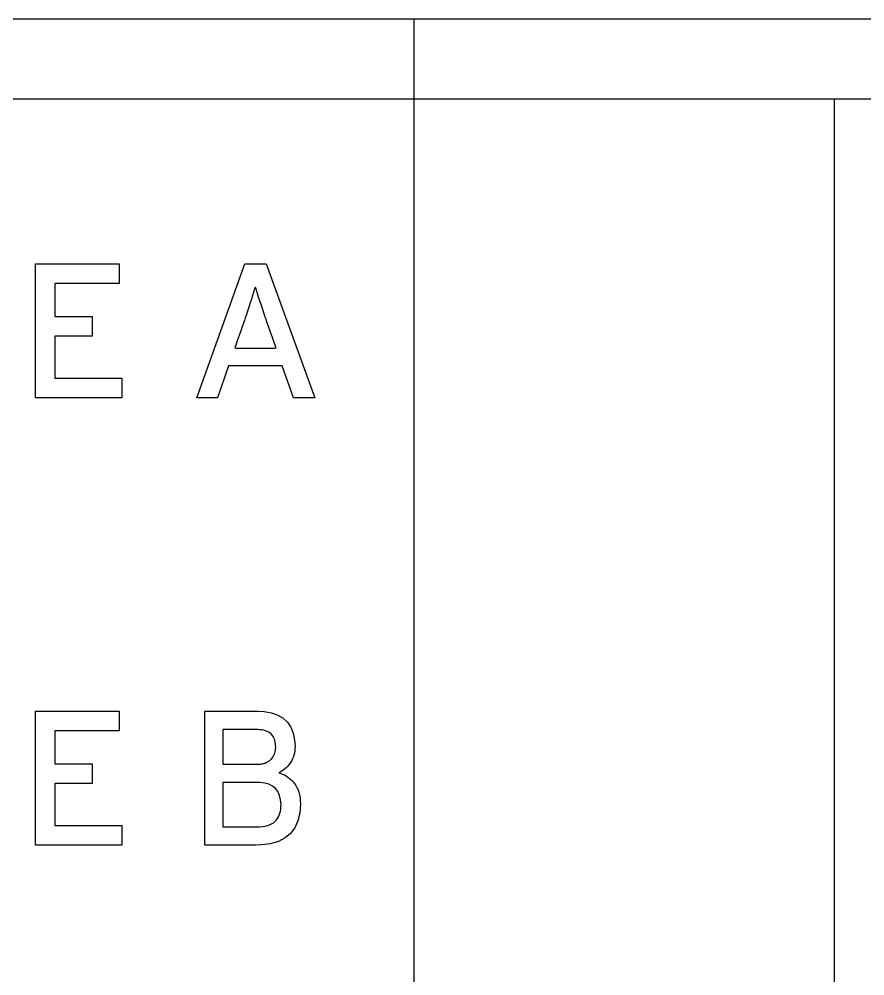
# Model space of a CAD drawing. Extents: x 1 to 47.7, y 0.2 to 35.
# Drawn here: x 23.655 to 24.269, y 10.732 to 11.427 of the extents above; entities that cross this region are included whole.
import ezdxf

# ---------------------------------------------------------------- set-up
doc = ezdxf.new("R2010")
doc.units = 0
doc.header["$MEASUREMENT"] = 0
for name, color, linetype in [('4_1__5U__UP_TO_TWO_IO_BOAR', 7, 'CONTINUOUS'), ('4_2__5U__FRONT_PANEL_W_24_', 7, 'CONTINUOUS'), ('5_1___24__TARGET_LEDS___12', 7, 'CONTINUOUS')]:
    doc.layers.add(name, color=color, linetype=linetype)

msp = doc.modelspace()

# ---------------------------------------------------------------- linework, layer by layer
at = {"layer": '4_1__5U__UP_TO_TWO_IO_BOAR'}
for points in [[(25.35263, 11.36878), (21.57681, 11.36878)], [(24.24675, 11.36878), (24.24675, 8.65629)], [(23.6665, 11.15198), (23.6665, 11.24916), (23.72716, 11.24916), (23.72716, 11.23505), (23.6806, 11.23505), (23.6806, 11.21091), (23.70764, 11.21091), (23.70764, 11.1968), (23.6806, 11.1968), (23.6806, 11.16608), (23.72919, 11.16608), (23.72919, 11.15198), (23.6665, 11.15198)], [(23.85388, 11.15198), (23.84574, 11.17504), (23.80681, 11.17504), (23.79874, 11.15198), (23.78362, 11.15198), (23.81861, 11.24916), (23.83407, 11.24916), (23.86947, 11.15198), (23.85388, 11.15198)], [(23.6665, 10.827), (23.6665, 10.92418), (23.72716, 10.92418), (23.72716, 10.91007), (23.6806, 10.91007), (23.6806, 10.88593), (23.70764, 10.88593), (23.70764, 10.87183), (23.6806, 10.87183), (23.6806, 10.84111), (23.72919, 10.84111), (23.72919, 10.827), (23.6665, 10.827)]]:
    msp.add_lwpolyline(points, dxfattribs=at)
for points in [[(23.83346, 11.21044), (23.83238, 11.21363), (23.83135, 11.2167), (23.83037, 11.21963), (23.82945, 11.22244), (23.82858, 11.22512), (23.82776, 11.22767), (23.82699, 11.23008), (23.82627, 11.23237), (23.82563, 11.23104), (23.82493, 11.22868), (23.82418, 11.22619), (23.82336, 11.22356), (23.82248, 11.22079), (23.82154, 11.21787), (23.82053, 11.21482), (23.81946, 11.21162), (23.8189, 11.20996), (23.81825, 11.20809), (23.81718, 11.20501), (23.81586, 11.2012), (23.81445, 11.19715), (23.81312, 11.19335), (23.81205, 11.19027), (23.8114, 11.1884), (23.81149, 11.18806), (23.81361, 11.18806), (23.81749, 11.18806), (23.82247, 11.18806), (23.82792, 11.18806), (23.83316, 11.18806), (23.83756, 11.18806), (23.84046, 11.18806), (23.84125, 11.1881), (23.84081, 11.18935), (23.83988, 11.19202), (23.83863, 11.19562), (23.83722, 11.19966), (23.83583, 11.20364), (23.83463, 11.20709), (23.83378, 11.20952)], [(23.85898, 10.85681), (23.85846, 10.85025), (23.85708, 10.8445), (23.85484, 10.83957), (23.85174, 10.83545), (23.84779, 10.83215), (23.84298, 10.82966), (23.8373, 10.82799), (23.83077, 10.82712), (23.82648, 10.827), (23.82394, 10.827), (23.81936, 10.827), (23.81348, 10.827), (23.80699, 10.827), (23.80062, 10.827), (23.79509, 10.827), (23.79112, 10.827), (23.78941, 10.827), (23.78939, 10.82993), (23.78939, 10.83912), (23.78939, 10.85276), (23.78939, 10.86898), (23.78939, 10.88593), (23.78939, 10.90174), (23.78939, 10.91455), (23.78939, 10.9225), (23.78956, 10.92418), (23.79191, 10.92418), (23.79645, 10.92418), (23.80243, 10.92418), (23.80911, 10.92418), (23.81574, 10.92418), (23.8216, 10.92418), (23.82593, 10.92418), (23.82799, 10.92418), (23.83265, 10.92395), (23.83792, 10.92304), (23.84248, 10.92146), (23.84634, 10.91919), (23.8495, 10.91624), (23.85196, 10.91261), (23.85371, 10.90829), (23.85476, 10.9033), (23.85509, 10.89856), (23.85502, 10.89691), (23.85486, 10.89533), (23.85462, 10.89382), (23.85428, 10.89237), (23.85384, 10.89099), (23.85332, 10.88967), (23.85271, 10.88842), (23.852, 10.88725), (23.85122, 10.88614), (23.85039, 10.88509), (23.8495, 10.88411), (23.84855, 10.88318), (23.84755, 10.8823), (23.84649, 10.88149), (23.84537, 10.88073), (23.84419, 10.88003), (23.84325, 10.87943), (23.84463, 10.87904), (23.84598, 10.87854), (23.8473, 10.87793), (23.84859, 10.87719), (23.84985, 10.87635), (23.85109, 10.87539), (23.8523, 10.87431), (23.85348, 10.87311), (23.8546, 10.8718), (23.8556, 10.87037), (23.85647, 10.86881), (23.85721, 10.86713), (23.85782, 10.86532), (23.85831, 10.86338), (23.85866, 10.86132), (23.85889, 10.85913)], [(23.841, 10.89814), (23.84096, 10.89941), (23.84084, 10.90062), (23.84064, 10.90179), (23.84037, 10.9029), (23.84002, 10.90397), (23.83959, 10.90498), (23.83908, 10.90594), (23.8385, 10.90686), (23.83778, 10.90769), (23.83692, 10.90841), (23.83595, 10.90904), (23.83488, 10.90958), (23.8337, 10.91003), (23.83242, 10.91038), (23.83103, 10.91064), (23.82953, 10.91081), (23.82794, 10.91089), (23.82697, 10.91089), (23.8244, 10.91089), (23.82071, 10.91089), (23.81641, 10.91089), (23.81199, 10.91089), (23.80794, 10.91089), (23.80475, 10.91089), (23.80292, 10.91089), (23.80267, 10.91064), (23.80267, 10.90881), (23.80267, 10.90564), (23.80267, 10.9016), (23.80267, 10.8972), (23.80267, 10.89292), (23.80267, 10.88925), (23.80267, 10.88669), (23.80267, 10.88573), (23.80363, 10.88573), (23.80621, 10.88573), (23.80989, 10.88573), (23.81419, 10.88573), (23.81861, 10.88573), (23.82266, 10.88573), (23.82585, 10.88573), (23.82768, 10.88573), (23.82836, 10.88573), (23.82917, 10.88576), (23.82996, 10.88583), (23.83071, 10.88592), (23.83143, 10.88605), (23.83211, 10.88621), (23.83277, 10.8864), (23.83338, 10.88662), (23.83397, 10.88688), (23.83453, 10.88714), (23.83507, 10.88742), (23.83559, 10.88772), (23.83608, 10.88803), (23.83656, 10.88836), (23.83701, 10.88871), (23.83744, 10.88908), (23.83784, 10.88946), (23.83838, 10.89007), (23.83899, 10.89093), (23.83952, 10.89183), (23.83997, 10.89277), (23.84034, 10.89376), (23.84063, 10.89479), (23.84083, 10.89586), (23.84096, 10.89698)], [(23.84486, 10.85639), (23.84457, 10.85998), (23.84381, 10.86313), (23.84258, 10.86582), (23.84089, 10.86806), (23.83874, 10.86985), (23.83612, 10.8712), (23.83303, 10.87209), (23.82948, 10.87253), (23.82773, 10.87257), (23.82554, 10.87257), (23.82202, 10.87257), (23.81772, 10.87257), (23.81314, 10.87257), (23.80884, 10.87257), (23.80532, 10.87257), (23.80313, 10.87257), (23.80267, 10.87242), (23.80267, 10.87036), (23.80267, 10.8664), (23.80267, 10.86121), (23.80267, 10.85546), (23.80267, 10.84983), (23.80267, 10.84498), (23.80267, 10.84157), (23.80267, 10.84029), (23.80367, 10.84029), (23.80631, 10.84029), (23.81009, 10.84029), (23.81448, 10.84029), (23.81895, 10.84029), (23.82299, 10.84029), (23.82608, 10.84029), (23.82768, 10.84029), (23.82927, 10.84032), (23.83134, 10.84047), (23.83325, 10.84075), (23.83501, 10.84117), (23.83661, 10.84171), (23.83805, 10.84239), (23.83933, 10.8432), (23.84046, 10.84414), (23.84142, 10.84519), (23.84222, 10.8463), (23.84292, 10.8475), (23.84352, 10.84877), (23.844, 10.85013), (23.84438, 10.85157), (23.84465, 10.8531), (23.84481, 10.8547)]]:
    msp.add_lwpolyline(points, close=True, dxfattribs=at)
at = {"layer": '4_2__5U__FRONT_PANEL_W_24_'}
for points in [[(25.35207, 11.427), (19.77626, 11.427)], [(23.94141, 11.427), (23.94141, 8.70187)]]:
    msp.add_lwpolyline(points, dxfattribs=at)
at = {"layer": '5_1___24__TARGET_LEDS___12'}
for points in [[(25.35207, 11.427), (19.77626, 11.427)], [(23.94141, 11.427), (23.94141, 8.70187)]]:
    msp.add_lwpolyline(points, dxfattribs=at)

doc.saveas('drawing.dxf')
